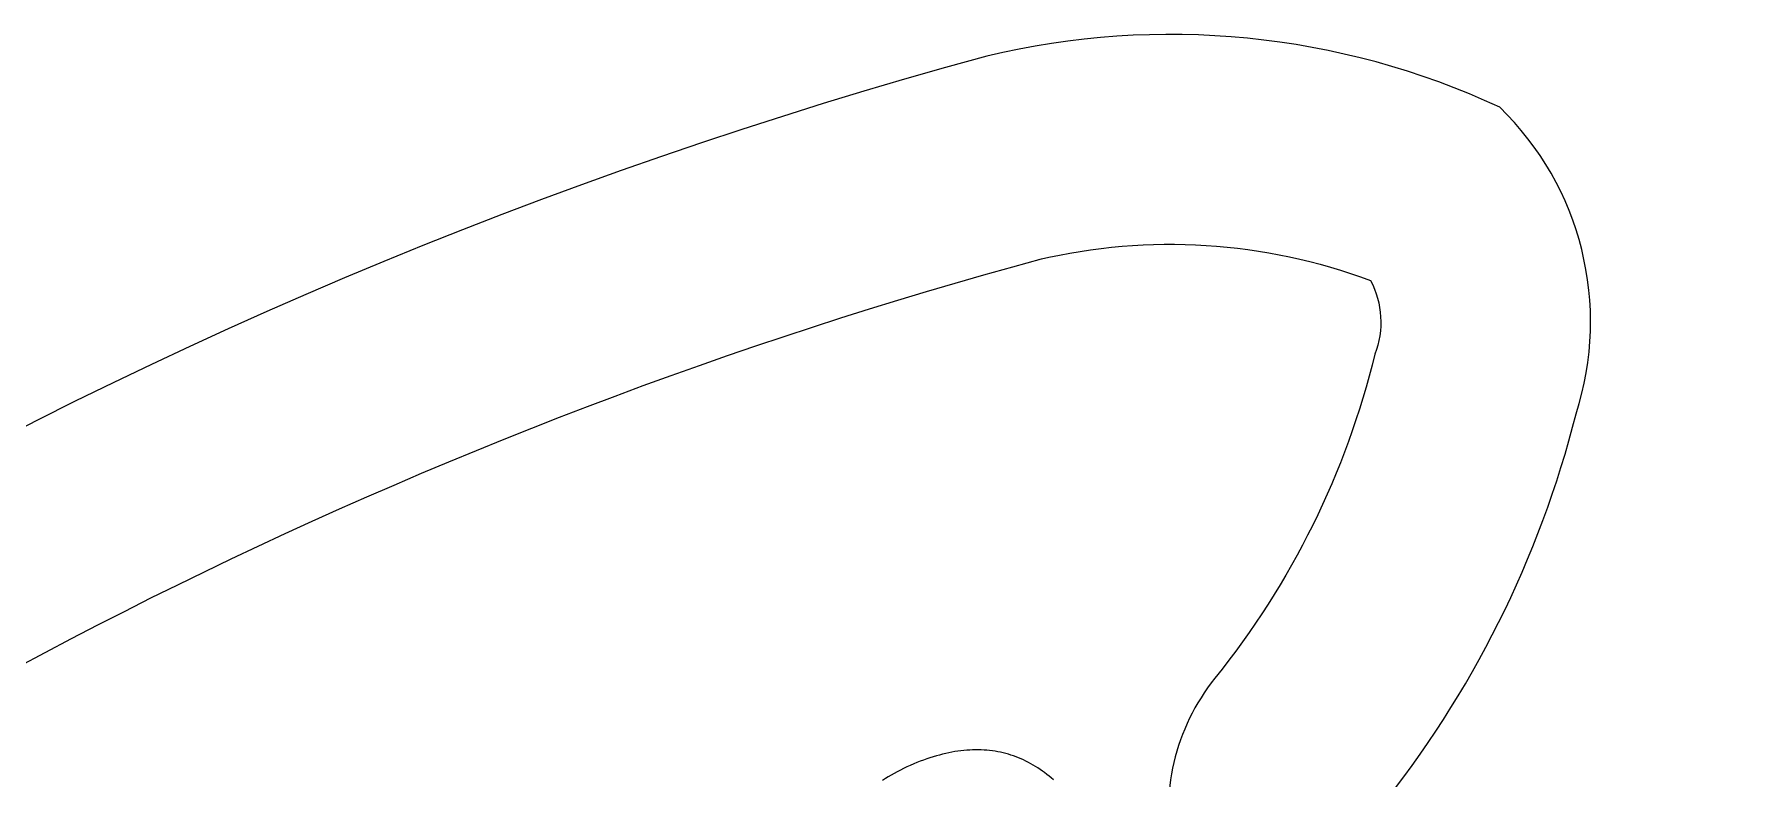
# Model space of a CAD drawing. Header units: millimetres. Extents: x 47 to 159, y 49 to 299.
# Drawn here: x 94.85 to 125.6, y 285.5 to 298.8 of the extents above; entities that cross this region are included whole.
import ezdxf

# ---------------------------------------------------------------- set-up
doc = ezdxf.new("R2010")
doc.units = ezdxf.units.MM

# ---------------------------------------------------------------- blocks, each defined once
blk = doc.blocks.new('angel 01')
for points in [[(13.747, 149.005, 0.318461), (7.102, 157.632, 0.033088), (4.731, 158.018, 0.059314), (5.669, 159.449, 0.04376), (12.089, 158.395, 0.210922), (15.95, 160.403, 0.079784), (19.048, 165.603, 0.246642), (21.181, 166.184, 0.361521), (21.153, 168.841, -0.135806), (23.249, 169.158, 0.212319), (23.99, 172.551, 0.022534), (23.546, 175.18, -0.131755), (26.025, 176.646, 0.436709), (25.283, 179.205, -0.191149), (22.657, 181.706, -0.217566), (25.517, 186.238, 0.179965), (28.928, 194.97, -0.179604), (31.879, 196.335, 0.256284), (32.592, 213.117, 0.279776), (-3.792, 236.142, 0.107865), (-0.255, 243.222, 0.285509), (-1.621, 248.699, 0.169583), (-10.791, 249.609, 0.135734), (-52.014, 225.207, 0.13103)], [(-9.863, 245.975, -0.148562), (-3.929, 245.603, -0.216114), (-3.854, 244.287, -0.110384), (-6.712, 238.495, 0.482896), (-5.422, 232.764)], [(-40.145, 230.857, -0.099309), (-9.81, 245.99)]]:
    blk.add_lwpolyline(points, format="xyb")
blk.add_lwpolyline([(-9.598, 236.68), (-9.637, 236.714), (-9.676, 236.747), (-9.715, 236.778), (-9.755, 236.809), (-9.795, 236.838), (-9.836, 236.866), (-9.877, 236.894), (-9.918, 236.92), (-9.961, 236.945), (-10.003, 236.969), (-10.046, 236.992), (-10.089, 237.014), (-10.133, 237.035), (-10.177, 237.055), (-10.222, 237.074), (-10.267, 237.091), (-10.312, 237.107), (-10.358, 237.123), (-10.404, 237.137), (-10.451, 237.149), (-10.498, 237.161), (-10.545, 237.172), (-10.593, 237.181), (-10.642, 237.19), (-10.69, 237.197), (-10.739, 237.203), (-10.789, 237.208), (-10.839, 237.211), (-10.889, 237.214), (-10.94, 237.215), (-10.991, 237.216), (-11.042, 237.215), (-11.094, 237.213), (-11.147, 237.21), (-11.199, 237.205), (-11.252, 237.199), (-11.306, 237.192), (-11.36, 237.184), (-11.414, 237.175), (-11.469, 237.164), (-11.524, 237.152), (-11.579, 237.139), (-11.635, 237.124), (-11.691, 237.109), (-11.748, 237.092), (-11.805, 237.073), (-11.863, 237.054), (-11.92, 237.033), (-11.979, 237.012), (-12.037, 236.988), (-12.096, 236.964), (-12.157, 236.938), (-12.217, 236.911), (-12.276, 236.883), (-12.333, 236.855), (-12.389, 236.826), (-12.444, 236.796), (-12.498, 236.766), (-12.55, 236.735), (-12.602, 236.703), (-12.652, 236.671)])

msp = doc.modelspace()

# ---------------------------------------------------------------- block references
msp.add_blockref('angel 01', (122.661, 48.801))

doc.saveas('drawing.dxf')
